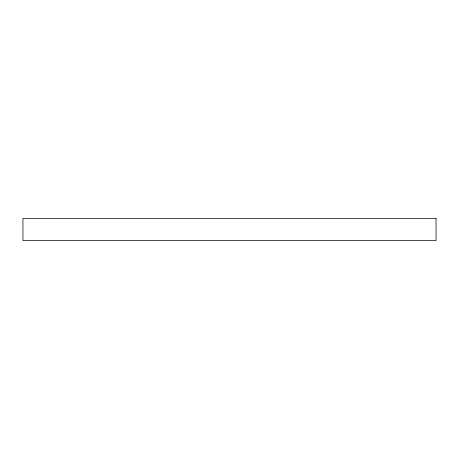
<?xml version="1.0" encoding="UTF-8"?>
<svg xmlns="http://www.w3.org/2000/svg" width="459" height="459" viewBox="0 0 459 459"><rect width="100%" height="100%" fill="white"/><g stroke="black" fill="none" stroke-linecap="round" stroke-linejoin="round"><path stroke-width="0.69" d="M436.05 218.427L22.95 218.427L22.95 240.573L436.05 240.573L436.05 218.427"/></g></svg>
